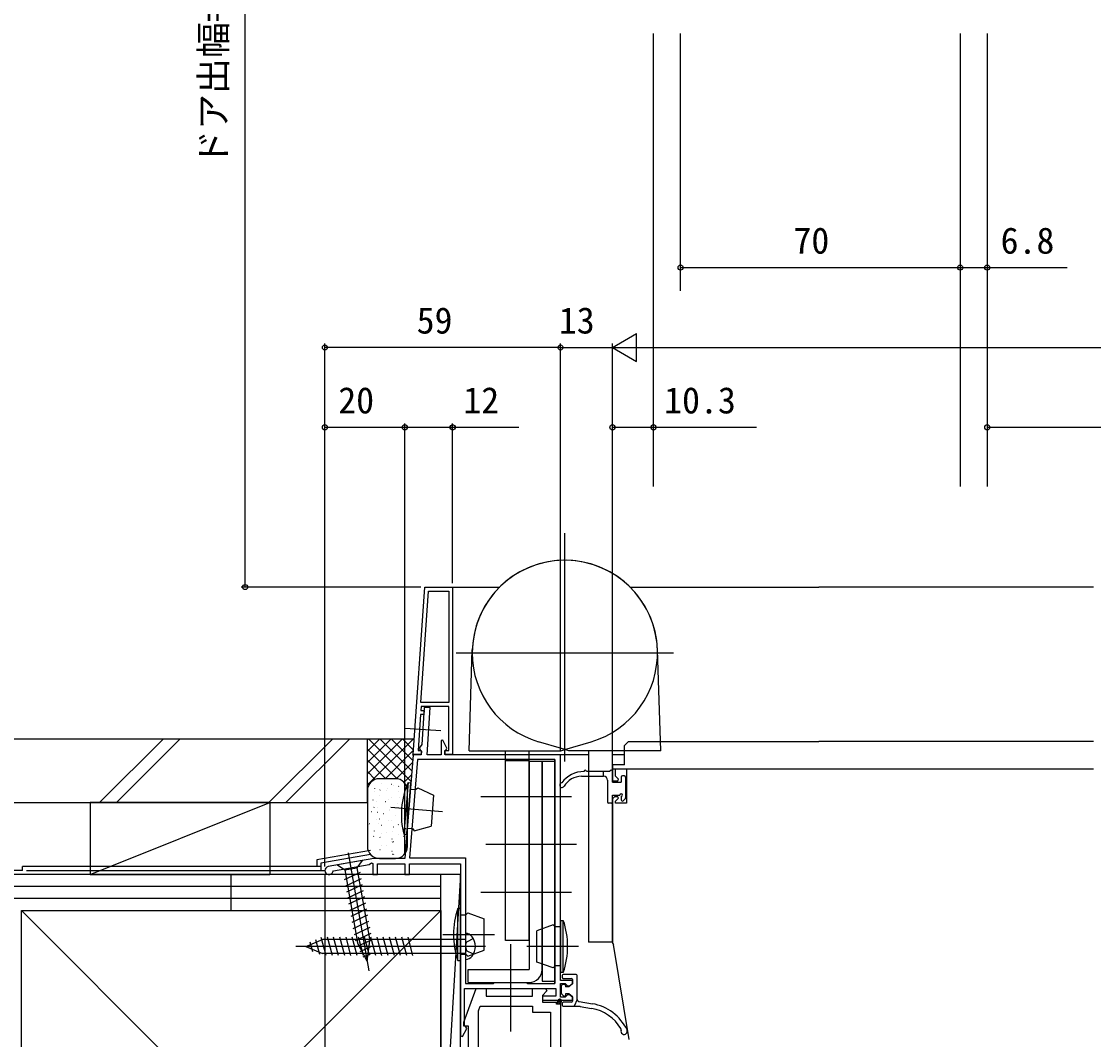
# Model space of a CAD drawing. Units: millimetres, scale not verified. Extents: x -525 to 525, y -786 to 786.
# Drawn here: x -289 to -20.5, y 208.1 to 463.1 of the extents above; entities that cross this region are included whole.
import ezdxf
from ezdxf.enums import TextEntityAlignment as Align

# ---------------------------------------------------------------- set-up
doc = ezdxf.new("R2010")
doc.units = ezdxf.units.MM
doc.header["$LTSCALE"] = 4
for name, color, linetype in [('0-2_YKK_11', 7, 'Continuous'), ('0-3_YKK_11E', 7, 'Continuous'), ('0-4_YKK_12', 2, 'Continuous'), ('0-5_YKK_13', 4, 'Continuous'), ('0-7_YKK_D', 6, 'Continuous'), ('0-9_YSS_K', 3, 'Continuous')]:
    doc.layers.add(name, color=color, linetype=linetype)
doc.styles.add('ＭＳ ゴシック', font='')
doc.styles.get('ＭＳ ゴシック').set_extended_font_data('MS Gothic')

msp = doc.modelspace()

# ---------------------------------------------------------------- linework, layer by layer
at = {"layer": '0-2_YKK_11'}
for p, q in [((-189.013, 292.5), (-187.067, 320.4)), ((-155.4, 278.2), (-155.4, 222.1)), ((-153.824, 218.029), (-154.953, 216.9)), ((-154.11, 218.192), (-154.7, 217.602)), ((-153.7, 217.704), (-154.504, 216.9)), ((-174.5, 187.2), (-174.5, 215.249)), ((-154.902, 217.4), (-155, 217.302)), ((-154, 216.955), (-154.055, 216.9))]:
    msp.add_line(p, q, dxfattribs=at)
for points in [[(-190.922, 279.5), (-188, 321.4), (-181, 321.4), (-181, 279.5), (-183, 279.5), (-183, 280.5), (-182, 280.5), (-182, 291.5), (-188.882, 291.5), (-188.952, 290.498), (-188.154, 290.442), (-188.223, 289.444), (-189.021, 289.5), (-189.649, 280.5), (-188.9, 280.5), (-188.9, 279.5)], [(-189.013, 292.5), (-187.067, 320.4), (-182, 320.4), (-182, 292.5)], [(-155.4, 278.2), (-189.793, 278.2), (-191.78, 253.6), (-177.8, 253.6), (-177.8, 222.1), (-170.8, 222.1), (-170.5, 222.4), (-162.5, 222.4), (-162.2, 222.1), (-155.4, 222.1)], [(-174.5, 187.2), (-174.5, 215.249), (-174.08, 216.4), (-161, 216.4), (-161, 214.9), (-156.5, 214.9), (-156.5, 187.2)]]:
    msp.add_lwpolyline(points, close=True, dxfattribs=at)
for points in [[(-154, 222.9), (-154, 279.4), (-182.9, 279.4), (-182.9, 280.308), (-182.65, 280.604), (-182.432, 281.034), (-183.438, 283.047), (-183.9, 282.937), (-183.9, 279.4), (-187.397, 279.4), (-186.597, 291.2), (-188.1, 291.2), (-188.724, 281.998), (-189.349, 281.067), (-189.12, 280.601), (-188.84, 280.281), (-188.9, 279.4), (-190.9, 279.4), (-193, 253.4), (-200.745, 253.4), (-212.174, 251.385)], [(-211.046, 250.1), (-210.812, 250.305), (-201.891, 251.878), (-201.346, 252.335), (-201, 252.173), (-201, 249.4), (-199.8, 249.4), (-199.8, 252.1), (-193, 252.1), (-193, 249.4), (-191.8, 249.4), (-191.8, 252.1), (-179, 252.1), (-179, 208.968), (-178.551, 208.851), (-177.438, 210.854), (-177.7, 211.3), (-178, 211.6), (-178, 220.9), (-155.2, 220.9), (-155.2, 218.9), (-158.5, 218.9), (-158.5, 217.9), (-151, 217.9), (-151, 218.713), (-151.7, 219.3), (-152.2, 219.3), (-152.5, 219), (-152.8, 218.7), (-154, 218.7), (-154, 222.1), (-152.8, 222.1), (-152.5, 221.8), (-152.2, 221.5), (-151.7, 221.5), (-151, 222.087), (-151, 222.9), (-154, 222.9)], [(-150, 168.9), (-179, 168.9), (-179, 187.2), (-177, 187.2), (-177, 211.4), (-178.2, 211.4), (-178.2, 212.4), (-175.1, 220.9), (-172.6, 220.9), (-172.6, 218.9), (-161, 218.9), (-161, 220.9), (-157.722, 220.9), (-157.443, 220.271), (-158.5, 219.1), (-158.5, 217.4), (-154.7, 217.4), (-154.7, 217.7)], [(-154, 216.9), (-155, 216.9), (-155, 217.4)], [(-154, 217.242), (-154, 192.9)]]:
    msp.add_lwpolyline(points, dxfattribs=at)
for centre, radius, start, end in [((-212, 250.4), 1, 99.99999, 342.51355), ((-154.2, 217.7), 0.5, 293.57816, 179.99997)]:
    msp.add_arc(centre, radius, start, end, dxfattribs=at)
at = {"layer": '0-3_YKK_11E'}
for points in [[(-138.002, 276.9), (-141, 276.9), (-141, 272.9), (-139.624, 272.9), (-139.464, 273.288), (-140.2, 274.024), (-140.2, 275.9), (-137.5, 275.9), (-137.5, 267.3), (-140.2, 267.3), (-140.2, 267.776), (-139.464, 268.512), (-139.624, 268.9), (-140.5, 268.9), (-141, 268.4)], [(-141, 268.45), (-141, 232.2), (-140.7, 231.9), (-140.8, 231.9), (-136.876, 208.075)]]:
    msp.add_lwpolyline(points, dxfattribs=at)
at = {"layer": '0-4_YKK_12'}
for p, q in [((-181.5, 321.4), (-169.209, 321.4)), ((-136.591, 321.4), (-89.307, 321.4)), ((-20.498, 321.4), (-89.307, 321.4)), ((-147, 279.4), (-154.5, 279.4)), ((-138.002, 279.4), (-141, 279.4))]:
    msp.add_line(p, q, dxfattribs=at)
at = {"layer": '0-5_YKK_13'}
for p, q in [((-130.698, 346.621), (-130.698, 460.05)), ((-123.9, 395.62), (-123.9, 460.05)), ((-53.9, 460.05), (-53.9, 346.621)), ((-47.097, 460.05), (-47.096, 346.621)), ((-152.9, 277.7), (-152.9, 334.933)), ((-180.1, 304.9), (-125.7, 304.9)), ((-176.9, 280.4), (-176.088, 305.646)), ((-128.9, 280.4), (-129.712, 305.646)), ((-192.895, 286.069), (-183.978, 285.447)), ((-153.71, 280.938), (-159.509, 282.661)), ((-152.9, 280.697), (-146.291, 282.661)), ((-137.002, 282.698), (-89.307, 282.698)), ((-20.499, 282.698), (-89.307, 282.698)), ((-176.9, 280.4), (-153.9, 280.4)), ((-167.8, 232.9), (-167.8, 280.4)), ((-161.8, 232.9), (-161.8, 280.4)), ((-153.9, 280.4), (-152.9, 280.697)), ((-152.9, 280.697), (-153.71, 280.938)), ((-151.9, 280.4), (-152.9, 280.697)), ((-128.9, 280.4), (-151.9, 280.4)), ((-147, 280.4), (-147, 232.5)), ((-141, 273.4), (-141, 280.4)), ((-161.8, 277.9), (-167.8, 277.9)), ((-158.6, 225.6), (-158.6, 277.7)), ((-148.75, 274), (-143.2, 274)), ((-141.6, 275.2), (-147.5, 275.2)), ((-143.2, 274), (-143.2, 275.2)), ((-141, 275.9), (-89.307, 275.9)), ((-141, 273.4), (-141, 275.9)), ((-141, 272.5), (-141, 275.2)), ((-138, 274.1), (-138.5, 274.1)), ((-89.307, 275.9), (-20.499, 275.9)), ((-192.179, 272.436), (-193.226, 259.479)), ((-192.514, 259.421), (-191.467, 272.379)), ((-192.179, 272.436), (-191.467, 272.379)), ((-142.2, 273), (-142.2, 267.6)), ((-141, 272.5), (-138.8, 272.5)), ((-138.8, 273.8), (-138.8, 272.5)), ((-137.7, 273.8), (-137.7, 268.6)), ((-185.795, 269.32), (-186.424, 261.53)), ((-151.251, 268.9), (-173.951, 268.9)), ((-141, 267.6), (-141, 269.3)), ((-141, 269.3), (-139.1, 269.3)), ((-138.8, 269), (-138.8, 268.1)), ((-196.462, 266.261), (-183.572, 265.22)), ((-141.3, 267.3), (-141.9, 267.3)), ((-141, 232.5), (-141, 268.4)), ((-138.288, 267.888), (-137.788, 268.388)), ((-192.514, 259.421), (-192.385, 261.016)), ((-193.226, 259.479), (-192.514, 259.421)), ((-150, 256.9), (-172.699, 256.9)), ((-207.191, 254.802), (-201.982, 225.258)), ((-203.704, 252.878), (-204.962, 251.083)), ((-204.194, 249.897), (-208.135, 248.059)), ((-208.015, 250.544), (-204.796, 232.292)), ((-204.962, 251.083), (-201.743, 232.83)), ((-203.924, 248.367), (-207.865, 246.53)), ((-203.655, 246.838), (-207.595, 245.001)), ((-203.385, 245.309), (-207.326, 243.471)), ((-151.251, 244.9), (-173.951, 244.9)), ((-203.115, 243.78), (-207.056, 241.942)), ((-202.846, 242.25), (-206.787, 240.413)), ((-202.576, 240.721), (-206.517, 238.883)), ((-202.306, 239.192), (-206.247, 237.354)), ((-179, 240.9), (-179.714, 240.9)), ((-179.714, 227.9), (-179.714, 240.9)), ((-179, 240.9), (-179, 239.3)), ((-179, 240.9), (-179, 227.9)), ((-202.037, 237.662), (-205.978, 235.825)), ((-173.1, 230.492), (-173.1, 238.308)), ((-154, 237.9), (-153.286, 237.9)), ((-154, 237.9), (-154, 236.3)), ((-154, 237.9), (-154, 224.9)), ((-153.286, 224.9), (-153.286, 237.9)), ((-212.684, 229.1), (-213.894, 233.613)), ((-211.132, 229.1), (-212.364, 233.7)), ((-209.579, 229.1), (-210.811, 233.7)), ((-208.026, 229.1), (-209.258, 233.7)), ((-206.473, 229.1), (-207.705, 233.7)), ((-204.92, 229.1), (-206.152, 233.7)), ((-201.767, 236.133), (-205.708, 234.295)), ((-201.497, 234.604), (-205.438, 232.766)), ((-203.367, 229.1), (-204.6, 233.7)), ((-201.814, 229.1), (-203.047, 233.7)), ((-200.261, 229.1), (-201.494, 233.7)), ((-198.708, 229.1), (-199.941, 233.7)), ((-197.155, 229.1), (-198.388, 233.7)), ((-195.602, 229.1), (-196.835, 233.7)), ((-194.05, 229.1), (-195.282, 233.7)), ((-192.497, 229.1), (-193.729, 233.7)), ((-190.944, 229.1), (-192.176, 233.7)), ((-183.486, 234.4), (-170.554, 234.4)), ((-177.8, 234.65), (-177.8, 228.15)), ((-159.9, 227.492), (-159.9, 235.308)), ((-172.8, 231.4), (-220.3, 231.4)), ((-217.8, 231.4), (-213.575, 233.15)), ((-217.8, 231.4), (-213.575, 233.15)), ((-217.8, 231.4), (-213.575, 229.65)), ((-216.053, 230.081), (-216.689, 232.455)), ((-214.306, 229.358), (-215.292, 233.034)), ((-177.8, 233.15), (-213.575, 233.15)), ((-201.228, 233.074), (-204.926, 231.35)), ((-202.416, 227.72), (-204.796, 232.292)), ((-202.416, 227.72), (-204.796, 232.292)), ((-201.384, 231.346), (-204.233, 230.018)), ((-202.416, 227.72), (-201.743, 232.83)), ((-177.8, 231.4), (-177.528, 232.492)), ((-177.8, 231.4), (-177.528, 230.308)), ((-175.808, 233.35), (-177.528, 232.492)), ((-161.8, 232.9), (-167.8, 232.9)), ((-166.5, 231.98), (-166.5, 210.074)), ((-149.514, 231.4), (-162.446, 231.4)), ((-141, 232.5), (-147, 232.5)), ((-177.8, 229.65), (-213.575, 229.65)), ((-201.616, 229.583), (-203.539, 228.686)), ((-175.808, 229.45), (-177.528, 230.308)), ((-179.714, 227.9), (-179, 227.9)), ((-177.1, 225.6), (-161.8, 225.6)), ((-177.1, 222.4), (-177.1, 225.6)), ((-153.286, 224.9), (-154, 224.9)), ((-153.6, 224.1), (-153.6, 223.7)), ((-150.1, 224.4), (-153.3, 224.4)), ((-153.3, 223.4), (-151.3, 223.4)), ((-151, 223.1), (-151, 222.05)), ((-149.8, 218.1), (-149.8, 224.1)), ((-177.1, 222.4), (-161.8, 222.4)), ((-153.8, 221.4), (-153.8, 219.7)), ((-153, 221.9), (-153.3, 221.9)), ((-152.7, 221.6), (-152.7, 221.3)), ((-151.9, 221.3), (-152.7, 221.3)), ((-151, 222.05), (-151.9, 221.3)), ((-153.212, 218.988), (-153.712, 219.488)), ((-151.9, 219.5), (-152.7, 219.5)), ((-152.7, 219.5), (-152.7, 219.2)), ((-151, 218.75), (-151.9, 219.5)), ((-151, 218.75), (-151, 217.7)), ((-149.8, 218.1), (-150.6, 216.4)), ((-149.3, 217.6), (-146.006, 217.061)), ((-153.6, 217.1), (-153.6, 216.7)), ((-151.3, 217.4), (-153.3, 217.4)), ((-153.3, 216.4), (-149.159, 216.4)), ((-149.106, 216.395), (-146.217, 215.879))]:
    msp.add_line(p, q, dxfattribs=at)
for points in [[(-138.002, 276.9), (-138.002, 281.698), (-137.002, 282.698)], [(-158.6, 277.7), (-161.8, 277.7), (-161.8, 225.6)], [(-191.596, 270.784), (-190.3, 270.679), (-189.761, 271.138), (-185.795, 269.32)], [(-192.385, 261.016), (-191.089, 260.911), (-190.631, 260.373), (-186.424, 261.53)], [(-203.704, 252.878), (-209.81, 251.802), (-208.015, 250.544), (-204.962, 251.083)], [(-179, 239.3), (-177.7, 239.3), (-177.2, 239.8), (-173.1, 238.308)], [(-154, 236.3), (-155.3, 236.3), (-155.8, 236.8), (-159.9, 235.308)], [(-179, 229.5), (-177.7, 229.5), (-177.2, 229), (-173.1, 230.492)], [(-154, 226.5), (-155.3, 226.5), (-155.8, 226), (-159.9, 227.492)]]:
    msp.add_lwpolyline(points, dxfattribs=at)
msp.add_lwpolyline([(-155.4, 277.7), (-158.6, 277.7), (-158.6, 222.7), (-155.4, 222.7)], close=True, dxfattribs=at)
for centre, radius, start, end in [((-152.9, 304.9), 23.2, 1.84219, 180), ((-152.9, 304.9), 23.2, 0, 178.15781), ((-152.9, 304.9), 23.2, 180, 253.44887), ((-152.9, 304.9), 23.2, 286.55113, 1.84219), ((-148.093, 268.2), 7, 90.0535, 143.21489), ((-148.75, 269), 5, 90, 149.9995), ((-147.8, 275.2), 0.3, 0, 180.00058), ((-143.2, 273), 1, 0, 90), ((-141.3, 275.2), 0.3, 0, 180), ((-138.5, 273.8), 0.3, 90, 180), ((-138, 273.8), 0.3, 0, 90), ((-173.849, 264.435), 20, 156.41671, 194.34786), ((-153.6, 271.8), 0.6, 99.5609, 329.9995), ((-138.8, 269.3), 0.3, 270, 180), ((-138, 268.6), 0.3, 315, 0), ((-141.9, 267.6), 0.3, 180, 270), ((-141.3, 267.6), 0.3, 270, 0), ((-138.5, 268.1), 0.3, 180, 315), ((-160.8, 234.4), 20, 161.03444, 198.96559), ((-172.2, 231.4), 20, 341.03441, 18.96556), ((-177.788, 232.55), 2.1, 37.24917, 90.33888), ((-179.3, 231.4), 4, 322.75083, 37.24917), ((-177.788, 230.25), 2.1, 269.66112, 322.75083), ((-161.8, 225.6), 3.2, 270, 0), ((-153.3, 224.1), 0.3, 90, 180), ((-153.3, 223.7), 0.3, 180, 270), ((-151.3, 223.1), 0.3, 0, 90), ((-150.1, 224.1), 0.3, 0, 90), ((-153.3, 221.4), 0.5, 90, 180), ((-153, 221.6), 0.3, 0, 90), ((-153.5, 219.7), 0.3, 180, 225), ((-153, 219.2), 0.3, 225, 0), ((-151.3, 217.7), 0.3, 270, 0), ((-149.3, 218.1), 0.5, 180, 270), ((-153.3, 217.1), 0.3, 90, 180), ((-153.3, 216.7), 0.3, 180, 270), ((-149.159, 216.1), 0.3, 79.87533, 90), ((-148.116, 205.248), 10.8, 30.98748, 79.87533), ((-148.116, 205.248), 12, 25.98167, 79.87533), ((-139.286, 210.55), 0.5, 342.24522, 30.98748), ((-138.047, 210.154), 0.8, 162.24522, 25.98167)]:
    msp.add_arc(centre, radius, start, end, dxfattribs=at)
at = {"layer": '0-7_YKK_D'}
for p, q in [((-233, 321.4), (-233, 634.3)), ((-141, 381.4), (-134.938, 384.9)), ((-134.938, 377.9), (-134.938, 384.9)), ((-213, 251.4), (-213, 382.4)), ((-154, 381.4), (-213, 381.4)), ((-154, 280.4), (-154, 382.4)), ((-154, 280.4), (-154, 382.4)), ((-154, 381.4), (-141, 381.4)), ((-141, 277.9), (-141, 382.4)), ((-141, 277.9), (-141, 382.4)), ((-141, 381.4), (-134.938, 377.9)), ((-141, 381.4), (-128.876, 381.4)), ((-134, 381.4), (138.118, 381.4)), ((-213, 251.4), (-213, 362.4)), ((-213, 361.4), (-193, 361.4)), ((-193, 254.4), (-193, 362.4)), ((-193, 254.4), (-193, 362.4)), ((-181, 322.4), (-181, 362.4)), ((-141, 277.9), (-141, 362.4)), ((-47.096, 361.4), (129.118, 361.4)), ((-189, 321.4), (-234, 321.4)), ((-213, 249.4), (-213, 52.4))]:
    msp.add_line(p, q, dxfattribs=at)
for points in [[(-123.9, 401.4), (-53.9, 401.4), (-47.096, 401.4), (-27.126, 401.4)], [(-193, 361.4), (-181, 361.4), (-164.405, 361.4)], [(-141, 361.4), (-130.698, 361.4), (-104.898, 361.4)]]:
    msp.add_lwpolyline(points, dxfattribs=at)
for centre in [(-123.9, 401.4), (-53.9, 401.4), (-53.9, 401.4), (-47.096, 401.4), (-213, 381.4), (-154, 381.4), (-154, 381.4), (-213, 361.4), (-193, 361.4), (-193, 361.4), (-181, 361.4), (-141, 361.4), (-130.698, 361.4), (-47.096, 361.4), (-233, 321.4)]:
    msp.add_circle(centre, 0.637, dxfattribs=at)
at = {"layer": '0-9_YSS_K'}
for p, q in [((-375, 283.406), (-202.35, 283.403)), ((-269.454, 267.405), (-253.454, 283.406)), ((-265.211, 267.405), (-249.211, 283.406)), ((-227.024, 267.406), (-211.024, 283.406)), ((-222.781, 267.406), (-206.785, 283.403)), ((-202.35, 267.404), (-202.35, 283.404)), ((-202.35, 270.403), (-202.35, 283.403)), ((-202.35, 283.139), (-202.086, 283.403)), ((-202.35, 280.311), (-199.258, 283.403)), ((-202.35, 277.483), (-196.429, 283.403)), ((-202.35, 274.654), (-193.601, 283.403)), ((-202.35, 271.826), (-190.773, 283.403)), ((-191.437, 272.754), (-202.086, 283.403)), ((-191.225, 275.371), (-199.258, 283.403)), ((-191.081, 278.055), (-196.429, 283.403)), ((-190.87, 280.672), (-193.601, 283.403)), ((-190.629, 283.259), (-190.773, 283.403)), ((-194.877, 273.366), (-202.35, 280.839)), ((-197.944, 273.403), (-190.887, 280.46)), ((-190.879, 279.256), (-191.023, 279.4)), ((-197.743, 273.403), (-202.35, 278.01)), ((-195.124, 273.395), (-191.136, 277.383)), ((-200.387, 273.218), (-202.35, 275.182)), ((-193.198, 272.493), (-191.305, 274.385)), ((-201.93, 271.934), (-202.35, 272.353)), ((-200.889, 272.942), (-200.898, 272.94)), ((-195.35, 273.403), (-199.35, 273.403)), ((-198.879, 272.145), (-198.929, 272.152)), ((-196.214, 271.972), (-196.305, 271.929)), ((-195.87, 271.716), (-195.919, 271.723)), ((-194.52, 271.493), (-194.53, 271.491)), ((-194.043, 273.087), (-194.093, 273.094)), ((-193.198, 272.493), (-193.18, 272.511)), ((-192.86, 271.287), (-192.91, 271.294)), ((-202.35, 270.403), (-202.35, 256.44)), ((-202.311, 269.614), (-202.35, 269.62)), ((-200.618, 270.265), (-200.628, 270.263)), ((-200.484, 270.985), (-200.534, 270.992)), ((-199.301, 269.185), (-199.351, 269.192)), ((-199.128, 270.589), (-199.218, 270.546)), ((-197.475, 270.556), (-197.524, 270.563)), ((-197.373, 270.918), (-197.383, 270.916)), ((-196.292, 268.756), (-196.341, 268.763)), ((-194.465, 270.127), (-194.514, 270.134)), ((-194.249, 268.815), (-194.259, 268.813)), ((-192.35, 256.44), (-192.35, 270.403)), ((-375, 267.406), (-202.35, 267.403)), ((-271.798, 249.404), (-226.798, 267.405)), ((-226.798, 267.404), (-271.798, 267.405)), ((-226.798, 267.404), (-226.798, 249.404)), ((-200.906, 268.025), (-200.956, 268.032)), ((-200.639, 266.256), (-200.729, 266.213)), ((-200.004, 267.656), (-200.014, 267.655)), ((-199.723, 266.225), (-199.773, 266.232)), ((-197.897, 267.596), (-197.946, 267.603)), ((-197.725, 267.638), (-197.816, 267.596)), ((-197.151, 268.231), (-197.161, 268.229)), ((-194.887, 267.167), (-194.936, 267.174)), ((-193.635, 266.207), (-193.645, 266.205)), ((-193.448, 268.49), (-193.43, 268.507)), ((-193.282, 268.327), (-193.332, 268.334)), ((-193.075, 266.229), (-193.165, 266.186)), ((-201.328, 265.065), (-201.378, 265.072)), ((-200.145, 263.265), (-200.195, 263.272)), ((-199.782, 264.969), (-199.792, 264.967)), ((-199.236, 263.305), (-199.327, 263.262)), ((-198.318, 264.636), (-198.368, 264.643)), ((-196.88, 265.554), (-196.89, 265.552)), ((-196.714, 265.796), (-196.763, 265.803)), ((-195.309, 264.207), (-195.358, 264.214)), ((-193.704, 265.367), (-193.754, 265.374)), ((-193.413, 263.52), (-193.423, 263.518)), ((-202.15, 261.922), (-202.24, 261.88)), ((-201.75, 262.105), (-201.799, 262.112)), ((-199.511, 262.292), (-199.521, 262.29)), ((-198.74, 261.676), (-198.79, 261.683)), ((-197.136, 262.836), (-197.185, 262.843)), ((-196.266, 262.946), (-196.276, 262.944)), ((-195.731, 261.247), (-195.78, 261.254)), ((-194.586, 261.896), (-194.676, 261.853)), ((-194.126, 262.407), (-194.176, 262.414)), ((-193.142, 260.843), (-193.152, 260.841)), ((-192.721, 260.818), (-192.771, 260.825)), ((-200.747, 258.972), (-200.838, 258.929)), ((-200.567, 260.305), (-200.617, 260.312)), ((-199.162, 258.716), (-199.212, 258.723)), ((-198.897, 259.684), (-198.907, 259.682)), ((-197.558, 259.876), (-197.607, 259.883)), ((-196.153, 258.287), (-196.202, 258.294)), ((-196.044, 260.259), (-196.054, 260.257)), ((-194.548, 259.447), (-194.597, 259.454)), ((-193.184, 258.945), (-193.274, 258.902)), ((-199.162, 255.599), (-199.212, 255.606)), ((-198.897, 256.567), (-198.907, 256.565)), ((-197.558, 256.759), (-197.607, 256.766)), ((-196.153, 255.17), (-196.202, 255.177)), ((-196.097, 257.562), (-196.188, 257.52)), ((-195.773, 257.581), (-195.783, 257.579)), ((-199.35, 253.44), (-195.35, 253.44)), ((-196.097, 254.446), (-196.188, 254.403)), ((-195.773, 254.464), (-195.783, 254.462)), ((-288.76, 250.4), (-375, 250.4)), ((-214, 251.4), (-288.76, 251.4)), ((-288.76, 250.4), (-288.76, 251.4)), ((-287.76, 250.4), (-213, 250.4)), ((-184, 249.4), (-375, 249.4)), ((-271.8, 249.4), (-226.8, 249.4)), ((-236.5, 240.4), (-236.5, 249.404)), ((-179, 249.4), (-184, 249.4)), ((-184, 167.4), (-184, 249.4)), ((-179, 249.4), (-184, 167.4)), ((-179, 167.4), (-179, 249.4)), ((-184, 246.4), (-375, 246.4)), ((-184, 243.4), (-375, 243.4)), ((-184, 135.4), (-289, 240.4)), ((-184, 240.4), (-289, 135.4))]:
    msp.add_line(p, q, dxfattribs=at)
for points in [[(-202.35, 271.403), (-202.35, 283.403), (-190.649, 283.403)], [(-271.798, 267.405), (-271.798, 249.405), (-226.798, 249.404)], [(-201.58, 255.429), (-215, 253.063), (-215, 251.4)], [(-201.58, 254.429), (-214, 252.239), (-214, 250.4)]]:
    msp.add_lwpolyline(points, dxfattribs=at)
msp.add_lwpolyline([(-289, 135.4), (-289, 240.4), (-184, 240.4), (-184, 135.4)], close=True, dxfattribs=at)
for centre, start, end in [((-199.35, 270.403), 90, 180), ((-195.35, 270.403), 0, 90), ((-199.35, 256.44), 180, 270), ((-195.35, 256.44), 270, 0)]:
    msp.add_arc(centre, 3, start, end, dxfattribs=at)

# ---------------------------------------------------------------- texts
at = {"layer": '0-7_YKK_D', "style": 'ＭＳ ゴシック'}
msp.add_text('ドア出幅=DW+16.4', height=6.598, rotation=90, dxfattribs=at).set_placement((-235.676, 426.893), align=Align.BOTTOM_LEFT)
for s, p in [('70', (-95.65, 402.9)), ('6.8', (-43.762, 402.9)), ('59', (-190.02, 382.9)), ('13', (-154.403, 382.9)), ('20', (-209.648, 362.9)), ('12', (-178.331, 362.9)), ('10.3', (-128.029, 362.9))]:
    msp.add_text(s, height=6.598, dxfattribs=at).set_placement(p, align=Align.BOTTOM_LEFT)

doc.saveas('drawing.dxf')
